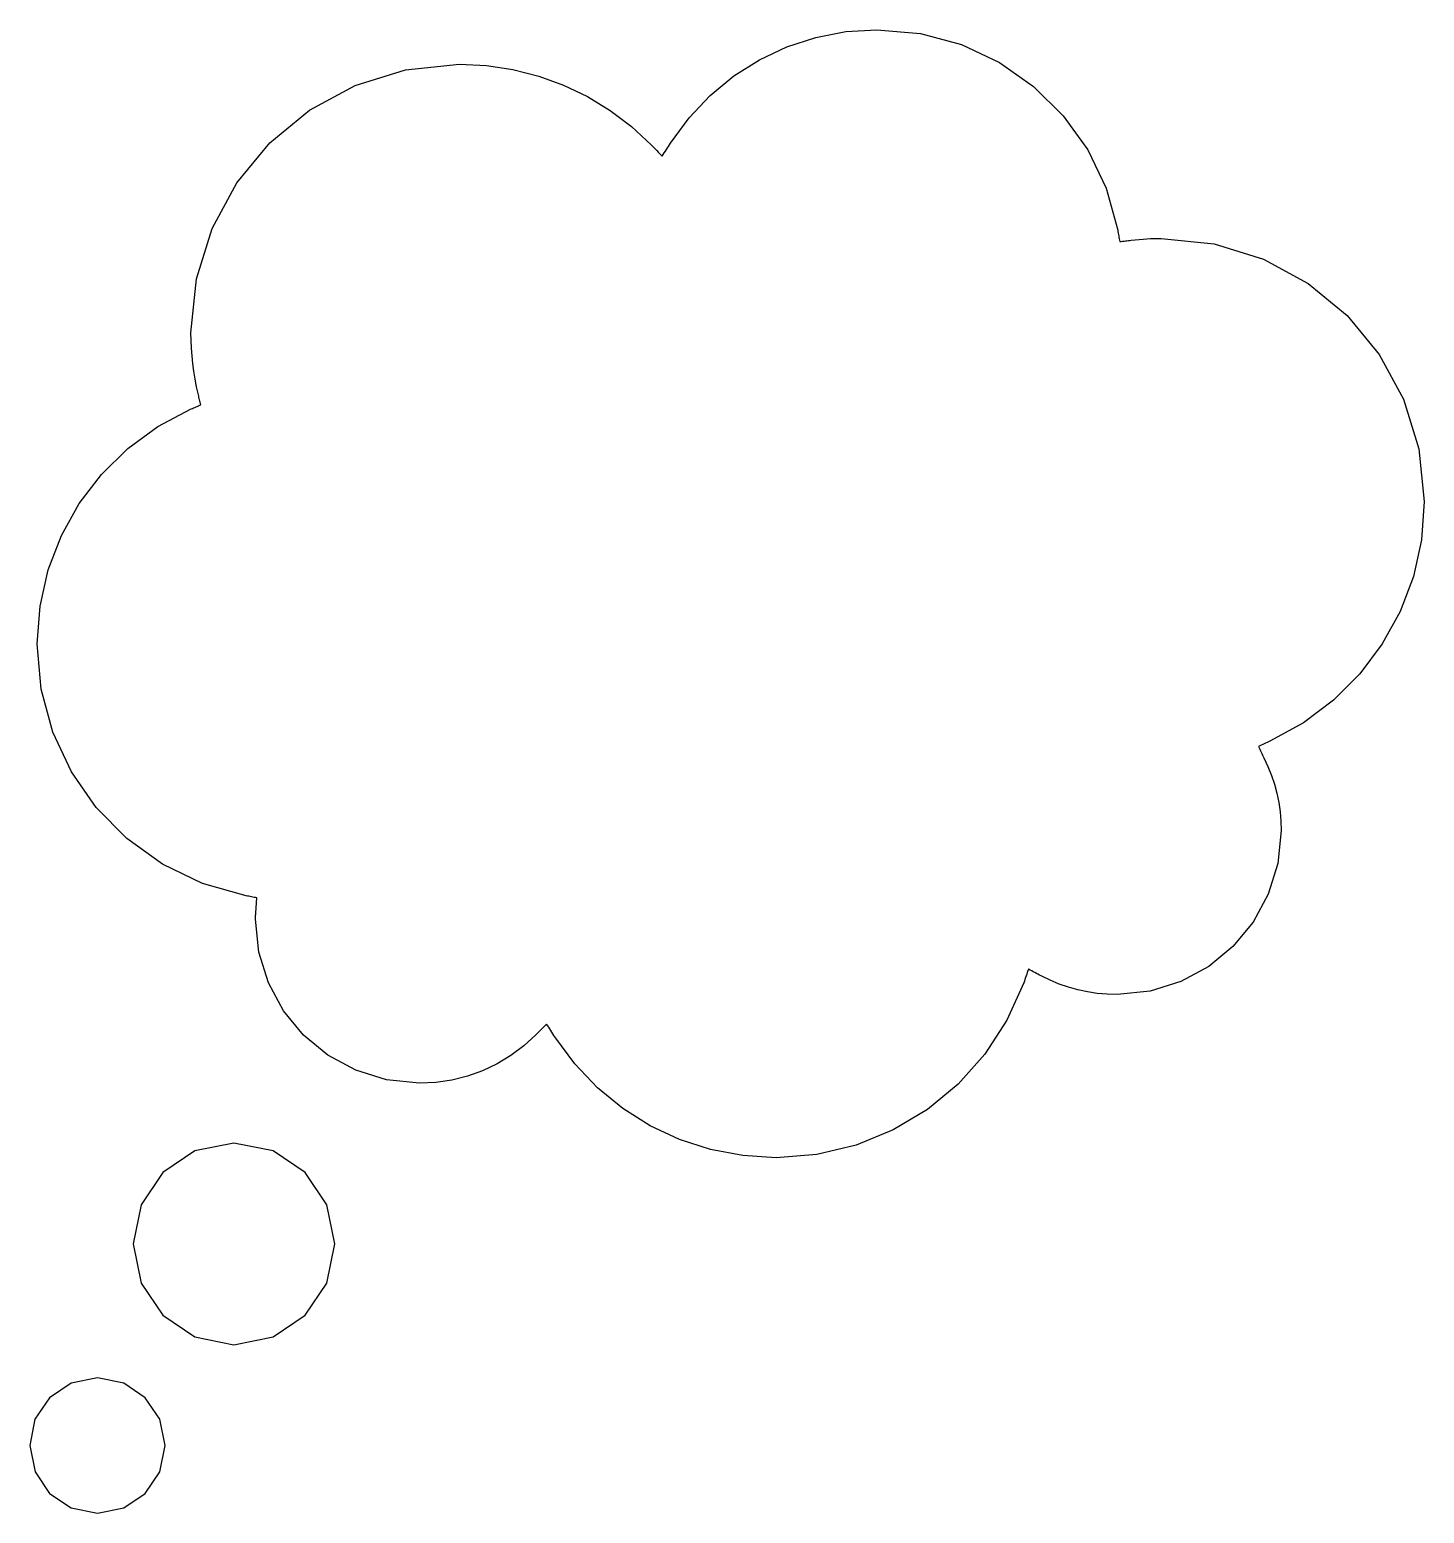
# Model space of a CAD drawing. Extents: x 0.3 to 23.8, y 2.8 to 27.8.
import ezdxf

# ---------------------------------------------------------------- set-up
doc = ezdxf.new("R2010")
doc.units = 0
doc.layers.get('0').update_dxf_attribs({"linetype": 'CONTINUOUS'})

msp = doc.modelspace()

# ---------------------------------------------------------------- linework, layer by layer
at = {"color": 7}
for p, q in [((13.527423, 27.676303), (14.035323, 27.773505)), ((14.035323, 27.773505), (14.558716, 27.806509)), ((14.558716, 27.806509), (15.289723, 27.741678)), ((15.289723, 27.741678), (15.981565, 27.554088)), ((12.577939, 27.300167), (13.039974, 27.517619)), ((13.039974, 27.517619), (13.527423, 27.676303)), ((15.981565, 27.554088), (16.621801, 27.254089)), ((12.146278, 27.026663), (12.577939, 27.300167)), ((16.621801, 27.254089), (17.197987, 26.852033)), ((5.769138, 26.868305), (6.617602, 27.132235)), ((6.617602, 27.132235), (7.527996, 27.224284)), ((7.527996, 27.224284), (7.982997, 27.201809)), ((7.982997, 27.201809), (8.42835, 27.135076)), ((8.42835, 27.135076), (8.86158, 27.025123)), ((8.86158, 27.025123), (9.280207, 26.872988)), ((11.749952, 26.699823), (12.146278, 27.026663)), ((5.000929, 26.450825), (5.769138, 26.868305)), ((9.280207, 26.872988), (9.681756, 26.679711)), ((17.197987, 26.852033), (17.697683, 26.358273)), ((9.681756, 26.679711), (10.063749, 26.44633)), ((11.393922, 26.322361), (11.749952, 26.699823)), ((4.3313, 25.898122), (5.000929, 26.450825)), ((10.063749, 26.44633), (10.423708, 26.173883)), ((11.083149, 25.896993), (11.393922, 26.322361)), ((17.697683, 26.358273), (18.108445, 25.783161)), ((10.423708, 26.173883), (10.759158, 25.863409)), ((3.778577, 25.228527), (4.3313, 25.898122)), ((10.759158, 25.863409), (10.782018, 25.840021)), ((10.782018, 25.840021), (10.804878, 25.816633)), ((10.804878, 25.816633), (10.827738, 25.793246)), ((10.827738, 25.793246), (10.850598, 25.769855)), ((10.850598, 25.769855), (10.873458, 25.746467)), ((10.873458, 25.746467), (10.896318, 25.72308)), ((10.977316, 25.73147), (10.994954, 25.759057)), ((10.994954, 25.759057), (11.012593, 25.786644)), ((11.012593, 25.786644), (11.030232, 25.814232)), ((11.030232, 25.814232), (11.047871, 25.841819)), ((11.047871, 25.841819), (11.06551, 25.869406)), ((11.06551, 25.869406), (11.083149, 25.896993)), ((18.108445, 25.783161), (18.417832, 25.137047)), ((10.896318, 25.72308), (10.919178, 25.699692)), ((10.919178, 25.699692), (10.942038, 25.676301)), ((10.942038, 25.676301), (10.959677, 25.703888)), ((10.959677, 25.703888), (10.977316, 25.73147)), ((3.361086, 24.460368), (3.778577, 25.228527)), ((18.417832, 25.137047), (18.613402, 24.430284)), ((3.097152, 23.611973), (3.361086, 24.460368)), ((18.613402, 24.430284), (18.617777, 24.406403)), ((18.617777, 24.406403), (18.622151, 24.382518)), ((18.622151, 24.382518), (18.626526, 24.358637)), ((18.626526, 24.358637), (18.6309, 24.334755)), ((18.6309, 24.334755), (18.635274, 24.310873)), ((18.635274, 24.310873), (18.639649, 24.286989)), ((18.639649, 24.286989), (18.644023, 24.263107)), ((18.644023, 24.263107), (18.648398, 24.239226)), ((18.648398, 24.239226), (18.672562, 24.241935)), ((18.672562, 24.241935), (18.696728, 24.244644)), ((18.696728, 24.244644), (18.720892, 24.247354)), ((18.720892, 24.247354), (18.745059, 24.250063)), ((18.745059, 24.250063), (18.769223, 24.252772)), ((18.769223, 24.252772), (18.793389, 24.255482)), ((18.793389, 24.255482), (18.817553, 24.258191)), ((18.817553, 24.258191), (18.84172, 24.2609)), ((18.84172, 24.2609), (18.909352, 24.268125)), ((18.909352, 24.268125), (18.97537, 24.274354)), ((18.97537, 24.274354), (19.03988, 24.279598)), ((19.03988, 24.279598), (19.102987, 24.283865)), ((19.102987, 24.283865), (19.164798, 24.287167)), ((19.164798, 24.287167), (19.225419, 24.289509)), ((19.225419, 24.289509), (19.284955, 24.29092)), ((19.284955, 24.29092), (19.343511, 24.291372)), ((19.343511, 24.291372), (20.235998, 24.201141)), ((20.235998, 24.201141), (21.067805, 23.942426)), ((21.067805, 23.942426), (21.820959, 23.533197)), ((3.005102, 22.701673), (3.097152, 23.611973)), ((21.820959, 23.533197), (22.477483, 22.991421)), ((22.477483, 22.991421), (23.019403, 22.335068)), ((3.007057, 22.574296), (3.005102, 22.701673)), ((3.012925, 22.445817), (3.007057, 22.574296)), ((3.022693, 22.316352), (3.012925, 22.445817)), ((3.036358, 22.186018), (3.022693, 22.316352)), ((23.019403, 22.335068), (23.428744, 21.582105)), ((3.053912, 22.05493), (3.036358, 22.186018)), ((3.07535, 21.923203), (3.053912, 22.05493)), ((3.100662, 21.790954), (3.07535, 21.923203)), ((3.129844, 21.658298), (3.100662, 21.790954)), ((3.134783, 21.637202), (3.129844, 21.658298)), ((3.139722, 21.616106), (3.134783, 21.637202)), ((3.144661, 21.595009), (3.139722, 21.616106)), ((3.1496, 21.573913), (3.144661, 21.595009)), ((3.149493, 21.480851), (3.169356, 21.489529)), ((3.154539, 21.552817), (3.1496, 21.573913)), ((3.159478, 21.531721), (3.154539, 21.552817)), ((3.164417, 21.510625), (3.159478, 21.531721)), ((3.169356, 21.489529), (3.164417, 21.510625)), ((23.428744, 21.582105), (23.68753, 20.750501)), ((2.44673, 21.122891), (3.010464, 21.420102)), ((3.010464, 21.420102), (3.030324, 21.428781)), ((3.030324, 21.428781), (3.050187, 21.437459)), ((3.050187, 21.437459), (3.070047, 21.446137)), ((3.070047, 21.446137), (3.08991, 21.454816)), ((3.08991, 21.454816), (3.10977, 21.463494)), ((3.10977, 21.463494), (3.129633, 21.472172)), ((3.129633, 21.472172), (3.149493, 21.480851)), ((1.940648, 20.752788), (2.44673, 21.122891)), ((1.497617, 20.31802), (1.940648, 20.752788)), ((23.68753, 20.750501), (23.777787, 19.858284)), ((1.123033, 19.826817), (1.497617, 20.31802)), ((0.822294, 19.287406), (1.123033, 19.826817)), ((23.777787, 19.858284), (23.730735, 19.217353)), ((0.600798, 18.708017), (0.822294, 19.287406)), ((23.730735, 19.217353), (23.593412, 18.598727)), ((0.463942, 18.096878), (0.600798, 18.708017)), ((23.593412, 18.598727), (23.371243, 18.010792)), ((0.417124, 17.462218), (0.463942, 18.096878)), ((23.371243, 18.010792), (23.069656, 17.461936)), ((0.484636, 16.700321), (0.417124, 17.462218)), ((23.069656, 17.461936), (22.694078, 16.960546)), ((22.694078, 16.960546), (22.249937, 16.515009)), ((0.679984, 15.978628), (0.484636, 16.700321)), ((22.249937, 16.515009), (21.74266, 16.133714)), ((21.74266, 16.133714), (21.177673, 15.825047)), ((0.99239, 15.310143), (0.679984, 15.978628)), ((21.006788, 15.747269), (20.982376, 15.736158)), ((21.0312, 15.75838), (21.006788, 15.747269)), ((21.055612, 15.769491), (21.0312, 15.75838)), ((21.080024, 15.780602), (21.055612, 15.769491)), ((21.104437, 15.791713), (21.080024, 15.780602)), ((21.128849, 15.802824), (21.104437, 15.791713)), ((21.153261, 15.813936), (21.128849, 15.802824)), ((21.177673, 15.825047), (21.153261, 15.813936)), ((20.982376, 15.736158), (20.994229, 15.712062)), ((20.994229, 15.712062), (21.006082, 15.687969)), ((21.006082, 15.687969), (21.017936, 15.663875)), ((21.017936, 15.663875), (21.029789, 15.639782)), ((21.029789, 15.639782), (21.041642, 15.615689)), ((21.041642, 15.615689), (21.053496, 15.591595)), ((21.053496, 15.591595), (21.065349, 15.567502)), ((21.065349, 15.567502), (21.077202, 15.543409)), ((21.077202, 15.543409), (21.14444, 15.397394)), ((1.411076, 14.70787), (0.99239, 15.310143)), ((21.14444, 15.397394), (21.202831, 15.249209)), ((21.202831, 15.249209), (21.252338, 15.098988)), ((21.252338, 15.098988), (21.292926, 14.946861)), ((21.292926, 14.946861), (21.324557, 14.792962)), ((21.324557, 14.792962), (21.347197, 14.637422)), ((1.925263, 14.184813), (1.411076, 14.70787)), ((21.347197, 14.637422), (21.360806, 14.480375)), ((21.36535, 14.321951), (21.309101, 13.765708)), ((21.360806, 14.480375), (21.36535, 14.321951)), ((2.524174, 13.753976), (1.925263, 14.184813)), ((3.197028, 13.428365), (2.524174, 13.753976)), ((21.309101, 13.765708), (21.147822, 13.247244)), ((3.933049, 13.220982), (3.197028, 13.428365)), ((21.147822, 13.247244), (20.892716, 12.777775)), ((3.955803, 13.216678), (3.933049, 13.220982)), ((3.978557, 13.212374), (3.955803, 13.216678)), ((4.001311, 13.208071), (3.978557, 13.212374)), ((4.024066, 13.203767), (4.001311, 13.208071)), ((4.04682, 13.199463), (4.024066, 13.203767)), ((4.069574, 13.195159), (4.04682, 13.199463)), ((4.092328, 13.190855), (4.069574, 13.195159)), ((4.115082, 13.186551), (4.092328, 13.190855)), ((4.101253, 12.988749), (4.103229, 13.017006)), ((4.103229, 13.017006), (4.105204, 13.045264)), ((4.105204, 13.045264), (4.10718, 13.073521)), ((4.10718, 13.073521), (4.109156, 13.101779)), ((4.109156, 13.101779), (4.111131, 13.130036)), ((4.111131, 13.130036), (4.113107, 13.158294)), ((4.113107, 13.158294), (4.115082, 13.186551)), ((4.092504, 12.828693), (4.092668, 12.845215)), ((4.148753, 12.272369), (4.092504, 12.828693)), ((4.092668, 12.845215), (4.09312, 12.86175)), ((4.09312, 12.86175), (4.093825, 12.878285)), ((4.093825, 12.878285), (4.094728, 12.894807)), ((4.094728, 12.894807), (4.095773, 12.9113)), ((4.095773, 12.9113), (4.096901, 12.927756)), ((4.096901, 12.927756), (4.098087, 12.944159)), ((4.098087, 12.944159), (4.099278, 12.960491)), ((4.099278, 12.960491), (4.101253, 12.988749)), ((20.892716, 12.777775), (20.554984, 12.368514)), ((4.310032, 11.753867), (4.148753, 12.272369)), ((20.554984, 12.368514), (20.145827, 12.030678)), ((20.145827, 12.030678), (19.676448, 11.775482)), ((4.565138, 11.284393), (4.310032, 11.753867)), ((17.030985, 11.757942), (16.748022, 11.125222)), ((17.041041, 11.786164), (17.030985, 11.757942)), ((17.051093, 11.814387), (17.041041, 11.786164)), ((17.061146, 11.842609), (17.051093, 11.814387)), ((17.071199, 11.870831), (17.061146, 11.842609)), ((17.081254, 11.899053), (17.071199, 11.870831)), ((17.091307, 11.927276), (17.081254, 11.899053)), ((17.10136, 11.955498), (17.091307, 11.927276)), ((17.111416, 11.98372), (17.10136, 11.955498)), ((17.137944, 11.96975), (17.111416, 11.98372)), ((17.164473, 11.95578), (17.137944, 11.96975)), ((17.191002, 11.94181), (17.164473, 11.95578)), ((17.217531, 11.92784), (17.191002, 11.94181)), ((17.24406, 11.91387), (17.217531, 11.92784)), ((17.270589, 11.8999), (17.24406, 11.91387)), ((17.297118, 11.88593), (17.270589, 11.8999)), ((17.323647, 11.87196), (17.297118, 11.88593)), ((17.474345, 11.798583), (17.323647, 11.87196)), ((17.6279, 11.734893), (17.474345, 11.798583)), ((19.676448, 11.775482), (19.158048, 11.61414)), ((17.784181, 11.680919), (17.6279, 11.734893)), ((17.943054, 11.636692), (17.784181, 11.680919)), ((18.104388, 11.602242), (17.943054, 11.636692)), ((18.268051, 11.577598), (18.104388, 11.602242)), ((18.433909, 11.56279), (18.268051, 11.577598)), ((18.601831, 11.557847), (18.433909, 11.56279)), ((19.158048, 11.61414), (18.601831, 11.557847)), ((4.90287, 10.875151), (4.565138, 11.284393)), ((8.949972, 11.015133), (8.927183, 10.992273)), ((8.972762, 11.037993), (8.949972, 11.015133)), ((8.995551, 11.060853), (8.972762, 11.037993)), ((9.013049, 11.033689), (8.995551, 11.060853)), ((9.030547, 11.006526), (9.013049, 11.033689)), ((9.048044, 10.979362), (9.030547, 11.006526)), ((16.748022, 11.125222), (16.376794, 10.553859)), ((5.312027, 10.537347), (4.90287, 10.875151)), ((8.813236, 10.877973), (8.609677, 10.692554)), ((8.836025, 10.900833), (8.813236, 10.877973)), ((8.858814, 10.923693), (8.836025, 10.900833)), ((8.881604, 10.946553), (8.858814, 10.923693)), ((8.904393, 10.969413), (8.881604, 10.946553)), ((8.927183, 10.992273), (8.904393, 10.969413)), ((9.065542, 10.952198), (9.048044, 10.979362)), ((9.08304, 10.925034), (9.065542, 10.952198)), ((9.100538, 10.89787), (9.08304, 10.925034)), ((9.118036, 10.870706), (9.100538, 10.89787)), ((9.135533, 10.843542), (9.118036, 10.870706)), ((9.469652, 10.390859), (9.135533, 10.843542)), ((5.781406, 10.282184), (5.312027, 10.537347)), ((8.391375, 10.529786), (8.15983, 10.390308)), ((8.609677, 10.692554), (8.391375, 10.529786)), ((16.376794, 10.553859), (15.927355, 10.050943)), ((6.299806, 10.12087), (5.781406, 10.282184)), ((7.916545, 10.274759), (7.66302, 10.183776)), ((8.15983, 10.390308), (7.916545, 10.274759)), ((9.851888, 9.989145), (9.469652, 10.390859)), ((6.856024, 10.064609), (6.299806, 10.12087)), ((7.131258, 10.078062), (6.856024, 10.064609)), ((7.400757, 10.117997), (7.131258, 10.078062)), ((7.66302, 10.183776), (7.400757, 10.117997)), ((15.927355, 10.050943), (15.409759, 9.623566)), ((10.276941, 9.641294), (9.851888, 9.989145)), ((10.739508, 9.350199), (10.276941, 9.641294)), ((15.409759, 9.623566), (14.834061, 9.278818)), ((11.234288, 9.118754), (10.739508, 9.350199)), ((14.834061, 9.278818), (14.210312, 9.023791)), ((3.729284, 9.057922), (3.069021, 8.924224)), ((4.390081, 8.924224), (3.729284, 9.057922)), ((11.75598, 8.949853), (11.234288, 9.118754)), ((14.210312, 9.023791), (13.548572, 8.865575)), ((3.069021, 8.924224), (2.52917, 8.559835)), ((4.930281, 8.559835), (4.390081, 8.924224)), ((12.299281, 8.846391), (11.75598, 8.949853)), ((12.858891, 8.81126), (12.299281, 8.846391)), ((13.548572, 8.865575), (12.858891, 8.81126)), ((2.52917, 8.559835), (2.164843, 8.019816)), ((5.294798, 8.019816), (4.930281, 8.559835)), ((2.164843, 8.019816), (2.031153, 7.359227)), ((5.428544, 7.359227), (5.294798, 8.019816)), ((2.031153, 7.359227), (2.164803, 6.698681)), ((5.294798, 6.698562), (5.428544, 7.359227)), ((2.164803, 6.698681), (2.529064, 6.158759)), ((4.930281, 6.158653), (5.294798, 6.698562)), ((2.529064, 6.158759), (3.068902, 5.794468)), ((4.390081, 5.794428), (4.930281, 6.158653)), ((3.068902, 5.794468), (3.729284, 5.660813)), ((3.729284, 5.660813), (4.390081, 5.794428)), ((0.985542, 5.014502), (0.6229, 4.769873)), ((1.429173, 5.104271), (0.985542, 5.014502)), ((1.872924, 5.014502), (1.429173, 5.104271)), ((2.235553, 4.769873), (1.872924, 5.014502)), ((0.6229, 4.769873), (0.378209, 4.407398)), ((2.480178, 4.407398), (2.235553, 4.769873)), ((0.378209, 4.407398), (0.288431, 3.964093)), ((2.569916, 3.964093), (2.480178, 4.407398)), ((0.288431, 3.964093), (0.378248, 3.519928)), ((2.480138, 3.519928), (2.569916, 3.964093)), ((0.378248, 3.519928), (0.623006, 3.156938)), ((2.235447, 3.156938), (2.480138, 3.519928)), ((0.623006, 3.156938), (0.985661, 2.912057)), ((1.872805, 2.912057), (2.235447, 3.156938)), ((0.985661, 2.912057), (1.429173, 2.822222)), ((1.429173, 2.822222), (1.872805, 2.912057))]:
    msp.add_line(p, q, dxfattribs=at)

doc.saveas('drawing.dxf')
